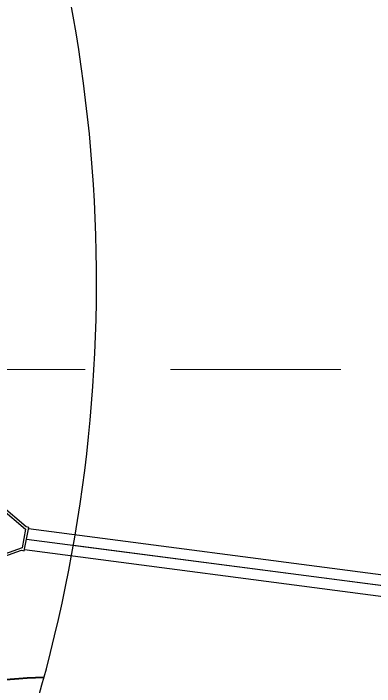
# Model space of a CAD drawing. Header units: feet. Extents: x 10084 to 13321, y 3329 to 8503.
# Drawn here: x 10584.7 to 10622.8, y 5721.3 to 5792.3 of the extents above; entities that cross this region are included whole.
import ezdxf

# ---------------------------------------------------------------- set-up
doc = ezdxf.new("R2010")
doc.units = ezdxf.units.FT
doc.header["$LTSCALE"] = 40
doc.header["$MEASUREMENT"] = 0
for name, pattern in [('CENTERX2', [4, 2.5, -0.5, 0.5, -0.5]), ('DASHED', [0.75, 0.5, -0.25]), ('HIDDEN', [0.375, 0.25, -0.125])]:
    doc.linetypes.add(name, pattern=pattern)
for name, color, linetype in [('GRID', 254, 'DASHED'), ('INLET', 4, 'Continuous'), ('Level 1', 7, 'Continuous'), ('LOT', 7, 'Continuous'), ('STORM', 2, 'Continuous'), ('storm CL', 7, 'CENTERX2')]:
    doc.layers.add(name, color=color, linetype=linetype)

msp = doc.modelspace()

# ---------------------------------------------------------------- linework, layer by layer
at = {"layer": 'GRID', "color": 252, "linetype": 'HIDDEN', "lineweight": 0, "ltscale": 1.8}
msp.add_line((10169.237, 5754.74), (13236.209, 5754.74), dxfattribs=at)
at = {"layer": 'INLET', "color": 5, "flags": 128}
msp.add_lwpolyline([(10582.32, 5734.782), (10582.274, 5734.539), (10585.546, 5735.691), (10585.828, 5735.639), (10586.288, 5738.1), (10586.007, 5738.152), (10583.373, 5740.41), (10583.327, 5740.166), (10585.961, 5737.909), (10585.592, 5735.935), (10582.32, 5734.782), (10583.327, 5740.166)], dxfattribs=at)
at = {"layer": 'Level 1', "color": 5, "linetype": 'Continuous', "lineweight": 40, "extrusion": (0, 0, -1)}
msp.add_arc((-10588.842, 5672.443), 49.861, 56.26779, 88.93035, dxfattribs=at)
at = {"layer": 'LOT', "color": 7}
msp.add_line((10591.015, 5736.221), (10705.112, 5721.311), dxfattribs=at)
msp.add_arc((10433.45, 5764.028), 160, 331.76343, 12.6579, dxfattribs=at)
at = {"layer": 'STORM', "color": 5}
for p, q in [((10586.265, 5737.977), (10681.316, 5725.555)), ((10585.851, 5735.762), (10681.024, 5723.324))]:
    msp.add_line(p, q, dxfattribs=at)
at = {"layer": 'storm CL', "color": 5, "flags": 128}
msp.add_lwpolyline([(10586.058, 5736.869), (10681.17, 5724.439), (10681.17, 5724.439, 0.174928), (10747.461, 5739.102)], format="xyb", dxfattribs=at)

doc.saveas('drawing.dxf')
